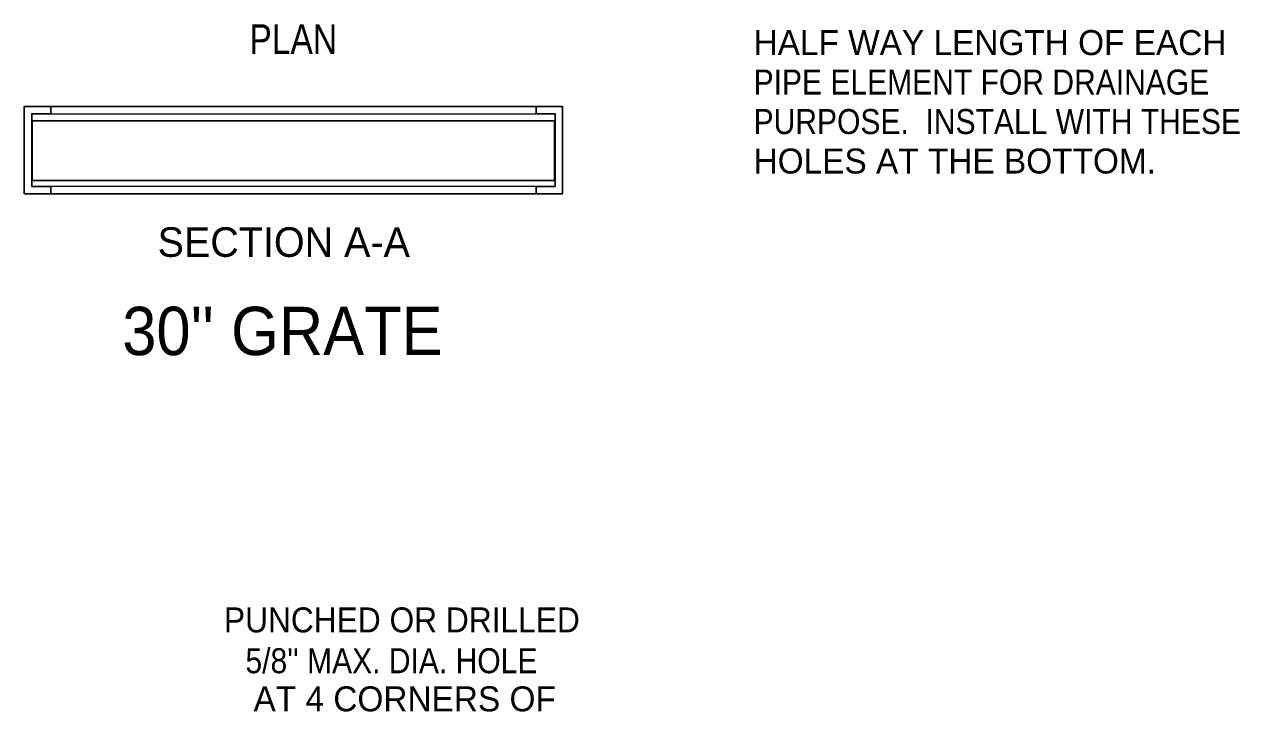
# Model space of a CAD drawing. Extents: x 139 to 512, y -134 to 135.
# Drawn here: x 188.4 to 250.1, y 5.7 to 40.6 of the extents above; entities that cross this region are included whole.
import ezdxf

# ---------------------------------------------------------------- set-up
doc = ezdxf.new("R2010")
doc.units = 0
doc.header["$LTSCALE"] = 0.51
doc.layers.add('1', color=7, linetype='Continuous', lineweight=13)

msp = doc.modelspace()

# ---------------------------------------------------------------- linework, layer by layer
at = {"layer": '1', "lineweight": 25}
for p, q in [((189.7398, 36.0398), (189.7398, 36.4148)), ((214.3931, 36.0398), (214.3931, 36.4148)), ((189.7398, 31.9763), (189.7398, 32.3513)), ((214.3931, 31.9763), (214.3931, 32.3513))]:
    msp.add_line(p, q, dxfattribs=at)
at = {"layer": '1'}
for p, q in [((189.7545, 36.0398), (214.3931, 36.0398)), ((214.3931, 32.3513), (189.7398, 32.3513))]:
    msp.add_line(p, q, dxfattribs=at)
at = {"layer": '1', "lineweight": 25}
for points in [[(214.3931, 31.9763), (188.3978, 31.9763), (188.3978, 36.4148), (214.3931, 36.4148)], [(189.7398, 32.3513), (188.7728, 32.3513), (188.7728, 36.0398), (189.7398, 36.0398)], [(214.3931, 31.9763), (215.7352, 31.9763), (215.7352, 36.4148), (214.3931, 36.4148)], [(214.3931, 32.3513), (215.3602, 32.3513), (215.3602, 36.0398), (214.3931, 36.0398)]]:
    msp.add_lwpolyline(points, dxfattribs=at)
msp.add_lwpolyline([(188.793, 32.6476), (215.3385, 32.6476), (215.3385, 35.6738), (188.793, 35.6738)], close=True, dxfattribs=at)

# ---------------------------------------------------------------- texts
at = {"layer": '1'}
for s, height, width, p in [('PLAN', 1.5, 0.85, (199.8332, 39.0827)), ('PIPE ELEMENT FOR DRAINAGE', 1.268, 0.9, (225.4444, 37.0157)), ('PURPOSE.  INSTALL WITH THESE', 1.268, 0.9, (225.4444, 35.0114)), ("30'' GRATE", 2.456, 0.95, (193.3734, 23.7817)), ('PUNCHED OR DRILLED', 1.268, 0.95, (198.5378, 9.7027)), ("5/8'' MAX. DIA. HOLE", 1.268, 0.9, (199.6328, 7.6292))]:
    msp.add_text(s, height=height, dxfattribs=dict(at, width=width)).set_placement(p)
for s, height, p in [('HALF WAY LENGTH OF EACH', 1.268, (225.4444, 39.0213)), ('HOLES AT THE BOTTOM.', 1.268, (225.4444, 33.0059)), ('SECTION A-A', 1.5, (195.1707, 28.7737)), ('AT 4 CORNERS OF', 1.268, (200.0431, 5.6931))]:
    msp.add_text(s, height=height, dxfattribs=at).set_placement(p)

doc.saveas('drawing.dxf')
